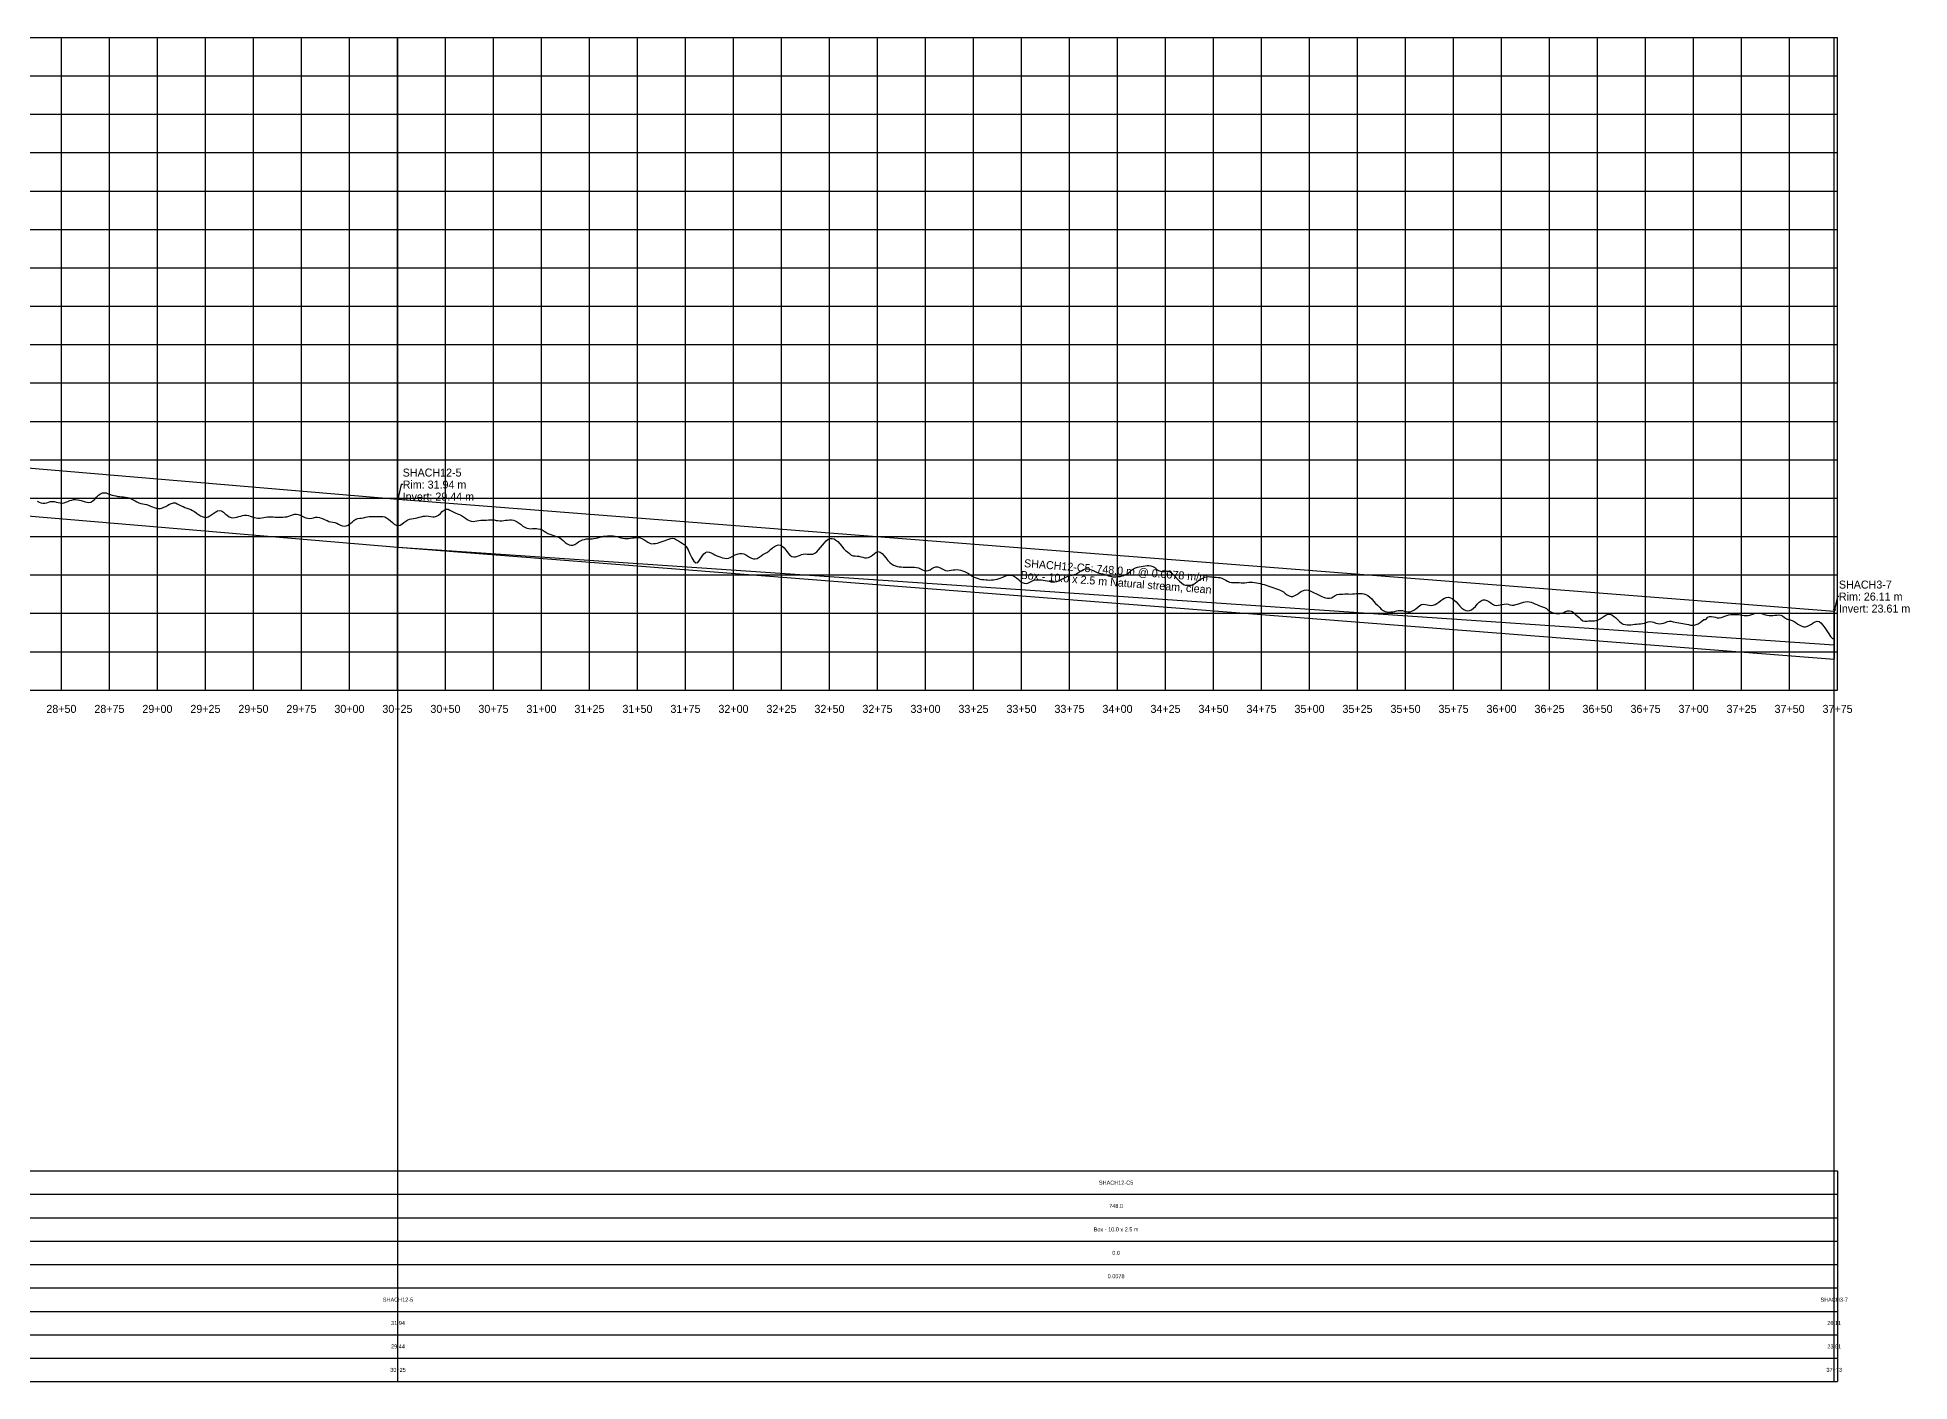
# Model space of a CAD drawing. Extents: x -64 to 3812, y -140 to 571.
# Drawn here: x 2838 to 3812, y -140 to 560 of the extents above; entities that cross this region are included whole.
import ezdxf
from ezdxf.enums import TextEntityAlignment as Align

# ---------------------------------------------------------------- set-up
doc = ezdxf.new("R2010")
doc.units = 0
for name, color, linetype in [('Annotation', 7, 'Continuous'), ('Annotation_Table', 254, 'Continuous'), ('Crown', 7, 'Continuous'), ('Grid', 254, 'Continuous'), ('Grid_Text', 7, 'Continuous'), ('Ground_Elevation', 3, 'Continuous'), ('Hydraulic_Grade', 5, 'Continuous'), ('Invert', 7, 'Continuous'), ('Structure', 7, 'Continuous')]:
    doc.layers.add(name, color=color, linetype=linetype)

msp = doc.modelspace()

# ---------------------------------------------------------------- linework, layer by layer
at = {"layer": 'Annotation', "color": 0}
for points in [[(3027.73, 327.06), (3026.99, 327.06), (3025.29, 319.44)], [(3775.68, 268.72), (3774.94, 268.72), (3773.24, 261.1)]]:
    msp.add_lwpolyline(points, dxfattribs=at)
for points in [[(3025.29, 319.44), (3025.09, 320.42), (3025.88, 320.24)], [(3773.24, 261.1), (3773.04, 262.08), (3773.83, 261.9)]]:
    msp.add_lwpolyline(points, close=True, dxfattribs=at)
at = {"layer": 'Annotation_Table', "color": 254}
for points in [[(3025.29, -140.21), (3025.29, 560)], [(3773.24, -140.21), (3773.24, 560)], [(-25, -30.48), (3774.95, -30.48)], [(3774.95, -30.48), (3774.95, -140.21)], [(-25, -42.67), (3774.95, -42.67)], [(-25, -54.86), (3774.95, -54.86)], [(-25, -67.06), (3774.95, -67.06)], [(-25, -79.25), (3774.95, -79.25)], [(-25, -91.44), (3774.95, -91.44)], [(-25, -103.63), (3774.95, -103.63)], [(-25, -115.82), (3774.95, -115.82)], [(-25, -128.02), (3774.95, -128.02)], [(-25, -140.21), (3774.95, -140.21)]]:
    msp.add_lwpolyline(points, dxfattribs=at)
at = {"layer": 'Crown', "color": 0}
for points in [[(2524.45, 361.87), (3025.29, 319.44)], [(3025.29, 319.44), (3025.29, 319.44)], [(3025.29, 319.44), (3773.24, 261.1)], [(3773.24, 261.1), (3773.24, 261.1)]]:
    msp.add_lwpolyline(points, dxfattribs=at)
at = {"layer": 'Grid', "color": 254}
for points in [[(-25, 560), (3775, 560)], [(2850, 220), (2850, 560)], [(2875, 220), (2875, 560)], [(2900, 220), (2900, 560)], [(2925, 220), (2925, 560)], [(2950, 220), (2950, 560)], [(2975, 220), (2975, 560)], [(3000, 220), (3000, 560)], [(3025, 220), (3025, 560)], [(3050, 220), (3050, 560)], [(3075, 220), (3075, 560)], [(3100, 220), (3100, 560)], [(3125, 220), (3125, 560)], [(3150, 220), (3150, 560)], [(3175, 220), (3175, 560)], [(3200, 220), (3200, 560)], [(3225, 220), (3225, 560)], [(3250, 220), (3250, 560)], [(3275, 220), (3275, 560)], [(3300, 220), (3300, 560)], [(3325, 220), (3325, 560)], [(3350, 220), (3350, 560)], [(3375, 220), (3375, 560)], [(3400, 220), (3400, 560)], [(3425, 220), (3425, 560)], [(3450, 220), (3450, 560)], [(3475, 220), (3475, 560)], [(3500, 220), (3500, 560)], [(3525, 220), (3525, 560)], [(3550, 220), (3550, 560)], [(3575, 220), (3575, 560)], [(3600, 220), (3600, 560)], [(3625, 220), (3625, 560)], [(3650, 220), (3650, 560)], [(3675, 220), (3675, 560)], [(3700, 220), (3700, 560)], [(3725, 220), (3725, 560)], [(3750, 220), (3750, 560)], [(3775, 220), (3775, 560)], [(-25, 540), (3775, 540)], [(-25, 520), (3775, 520)], [(-25, 500), (3775, 500)], [(-25, 480), (3775, 480)], [(-25, 460), (3775, 460)], [(-25, 440), (3775, 440)], [(-25, 420), (3775, 420)], [(-25, 400), (3775, 400)], [(-25, 380), (3775, 380)], [(-25, 360), (3775, 360)], [(-25, 340), (3775, 340)], [(-25, 320), (3775, 320)], [(-25, 300), (3775, 300)], [(-25, 280), (3775, 280)], [(-25, 260), (3775, 260)], [(-25, 240), (3775, 240)], [(-25, 220), (3775, 220)]]:
    msp.add_lwpolyline(points, dxfattribs=at)
at = {"layer": 'Ground_Elevation', "color": 3}
msp.add_lwpolyline([(2837.36, 318.44), (2838.36, 317.94), (2839.36, 317.55), (2840.36, 317.35), (2841.36, 317.39), (2842.36, 317.62), (2843.36, 317.91), (2844.36, 318.17), (2845.36, 318.25), (2846.36, 318.17), (2847.36, 317.94), (2848.36, 317.67), (2849.36, 317.47), (2850.36, 317.45), (2851.36, 317.58), (2852.36, 317.87), (2853.36, 318.28), (2854.36, 318.7), (2855.36, 319.03), (2856.36, 319.22), (2857.36, 319.25), (2858.36, 319.15), (2859.36, 318.98), (2860.36, 318.77), (2861.36, 318.49), (2862.36, 318.16), (2863.36, 317.87), (2864.36, 317.73), (2865.36, 317.91), (2866.36, 318.52), (2867.36, 319.44), (2868.36, 320.49), (2869.36, 321.48), (2870.36, 322.26), (2871.36, 322.73), (2872.36, 322.85), (2873.36, 322.68), (2874.36, 322.33), (2875.36, 321.95), (2876.36, 321.63), (2877.36, 321.37), (2878.36, 321.14), (2879.36, 320.94), (2880.36, 320.77), (2881.36, 320.67), (2882.36, 320.61), (2883.36, 320.55), (2884.36, 320.39), (2885.36, 320.08), (2886.36, 319.68), (2887.36, 319.2), (2888.36, 318.64), (2889.36, 318.04), (2890.36, 317.52), (2891.36, 317.21), (2892.36, 317.06), (2893.36, 316.93), (2894.36, 316.68), (2895.36, 316.28), (2896.36, 315.86), (2897.36, 315.47), (2898.36, 315.1), (2899.36, 314.8), (2900.36, 314.64), (2901.36, 314.67), (2902.36, 314.86), (2903.36, 315.22), (2904.36, 315.73), (2905.36, 316.31), (2906.36, 316.85), (2907.36, 317.29), (2908.36, 317.55), (2909.36, 317.49), (2910.36, 317.1), (2911.36, 316.57), (2912.36, 316.05), (2913.36, 315.58), (2914.36, 315.13), (2915.36, 314.74), (2916.36, 314.41), (2917.36, 314.06), (2918.36, 313.59), (2919.36, 312.96), (2920.36, 312.22), (2921.36, 311.49), (2922.36, 310.85), (2923.36, 310.35), (2924.36, 310.04), (2925.36, 310), (2926.36, 310.25), (2927.36, 310.77), (2928.36, 311.44), (2929.36, 312.16), (2930.36, 312.86), (2931.36, 313.42), (2932.36, 313.61), (2933.36, 313.35), (2934.36, 312.72), (2935.36, 311.91), (2936.36, 311.05), (2937.36, 310.3), (2938.36, 309.84), (2939.36, 309.71), (2940.36, 309.84), (2941.36, 310.09), (2942.36, 310.38), (2943.36, 310.67), (2944.36, 310.94), (2945.36, 311.12), (2946.36, 311.12), (2947.36, 310.92), (2948.36, 310.59), (2949.36, 310.23), (2950.36, 309.92), (2951.36, 309.67), (2952.36, 309.53), (2953.36, 309.55), (2954.36, 309.71), (2955.36, 309.94), (2956.36, 310.11), (2957.36, 310.22), (2958.36, 310.26), (2959.36, 310.27), (2960.36, 310.24), (2961.36, 310.16), (2962.36, 310.08), (2963.36, 310.05), (2964.36, 310.06), (2965.36, 310.1), (2966.36, 310.18), (2967.36, 310.34), (2968.36, 310.61), (2969.36, 310.96), (2970.36, 311.32), (2971.36, 311.58), (2972.36, 311.62), (2973.36, 311.45), (2974.36, 311.1), (2975.36, 310.63), (2976.36, 310.16), (2977.36, 309.75), (2978.36, 309.51), (2979.36, 309.46), (2980.36, 309.57), (2981.36, 309.79), (2982.36, 310.01), (2983.36, 310.08), (2984.36, 309.93), (2985.36, 309.61), (2986.36, 309.19), (2987.36, 308.73), (2988.36, 308.27), (2989.36, 307.87), (2990.36, 307.6), (2991.36, 307.42), (2992.36, 307.23), (2993.36, 306.89), (2994.36, 306.42), (2995.36, 305.94), (2996.36, 305.57), (2997.36, 305.42), (2998.36, 305.55), (2999.36, 306), (3000.36, 306.74), (3001.36, 307.57), (3002.36, 308.41), (3003.36, 309.06), (3004.36, 309.38), (3005.36, 309.53), (3006.36, 309.64), (3007.36, 309.82), (3008.36, 310.08), (3009.36, 310.3), (3010.36, 310.44), (3011.36, 310.48), (3012.36, 310.45), (3013.36, 310.41), (3014.36, 310.41), (3015.36, 310.44), (3016.36, 310.45), (3017.36, 310.39), (3018.36, 310.18), (3019.36, 309.76), (3020.36, 309.11), (3021.36, 308.23), (3022.36, 307.29), (3023.36, 306.47), (3024.36, 305.93), (3025.36, 305.74), (3026.36, 305.94), (3027.36, 306.51), (3028.36, 307.32), (3029.36, 308.09), (3030.36, 308.66), (3031.36, 309.03), (3032.36, 309.27), (3033.36, 309.45), (3034.36, 309.6), (3035.36, 309.81), (3036.36, 310.06), (3037.36, 310.33), (3038.36, 310.55), (3039.36, 310.69), (3040.36, 310.71), (3041.36, 310.62), (3042.36, 310.43), (3043.36, 310.28), (3044.36, 310.27), (3045.36, 310.53), (3046.36, 311.13), (3047.36, 312.05), (3048.36, 313.03), (3049.36, 313.81), (3050.36, 314.19), (3051.36, 314.17), (3052.36, 313.81), (3053.36, 313.27), (3054.36, 312.7), (3055.36, 312.2), (3056.36, 311.81), (3057.36, 311.46), (3058.36, 310.99), (3059.36, 310.34), (3060.36, 309.55), (3061.36, 308.83), (3062.36, 308.27), (3063.36, 307.95), (3064.36, 307.85), (3065.36, 307.95), (3066.36, 308.18), (3067.36, 308.39), (3068.36, 308.5), (3069.36, 308.52), (3070.36, 308.52), (3071.36, 308.55), (3072.36, 308.64), (3073.36, 308.74), (3074.36, 308.75), (3075.36, 308.63), (3076.36, 308.43), (3077.36, 308.28), (3078.36, 308.22), (3079.36, 308.24), (3080.36, 308.31), (3081.36, 308.46), (3082.36, 308.61), (3083.36, 308.71), (3084.36, 308.7), (3085.36, 308.56), (3086.36, 308.24), (3087.36, 307.68), (3088.36, 306.98), (3089.36, 306.2), (3090.36, 305.46), (3091.36, 304.87), (3092.36, 304.4), (3093.36, 304.13), (3094.36, 304.06), (3095.36, 304.14), (3096.36, 304.23), (3097.36, 304.22), (3098.36, 304.09), (3099.36, 303.84), (3100.36, 303.41), (3101.36, 302.83), (3102.36, 302.2), (3103.36, 301.64), (3104.36, 301.19), (3105.36, 300.84), (3106.36, 300.55), (3107.36, 300.27), (3108.36, 299.92), (3109.36, 299.42), (3110.36, 298.71), (3111.36, 297.85), (3112.36, 296.97), (3113.36, 296.2), (3114.36, 295.69), (3115.36, 295.45), (3116.36, 295.51), (3117.36, 295.87), (3118.36, 296.48), (3119.36, 297.16), (3120.36, 297.77), (3121.36, 298.22), (3122.36, 298.54), (3123.36, 298.74), (3124.36, 298.84), (3125.36, 298.86), (3126.36, 298.85), (3127.36, 298.92), (3128.36, 299.1), (3129.36, 299.37), (3130.36, 299.67), (3131.36, 299.92), (3132.36, 300.11), (3133.36, 300.24), (3134.36, 300.32), (3135.36, 300.35), (3136.36, 300.33), (3137.36, 300.28), (3138.36, 300.17), (3139.36, 299.99), (3140.36, 299.71), (3141.36, 299.39), (3142.36, 299.13), (3143.36, 298.99), (3144.36, 298.99), (3145.36, 299.06), (3146.36, 299.15), (3147.36, 299.26), (3148.36, 299.36), (3149.36, 299.43), (3150.36, 299.41), (3151.36, 299.25), (3152.36, 298.9), (3153.36, 298.37), (3154.36, 297.71), (3155.36, 297.03), (3156.36, 296.52), (3157.36, 296.28), (3158.36, 296.29), (3159.36, 296.41), (3160.36, 296.62), (3161.36, 296.88), (3162.36, 297.21), (3163.36, 297.55), (3164.36, 297.92), (3165.36, 298.32), (3166.36, 298.7), (3167.36, 299.01), (3168.36, 299.2), (3169.36, 299.05), (3170.36, 298.34), (3171.36, 297.69), (3172.36, 297.14), (3173.36, 296.6), (3174.36, 295.9), (3175.36, 294.78), (3176.36, 293.12), (3177.36, 291.03), (3178.36, 288.85), (3179.36, 287.1), (3180.36, 286.27), (3181.36, 286.51), (3182.36, 287.67), (3183.36, 289.26), (3184.36, 290.77), (3185.36, 291.74), (3186.36, 292.08), (3187.36, 291.92), (3188.36, 291.5), (3189.36, 290.99), (3190.36, 290.48), (3191.36, 290.01), (3192.36, 289.61), (3193.36, 289.24), (3194.36, 288.93), (3195.36, 288.7), (3196.36, 288.6), (3197.36, 288.74), (3198.36, 289.11), (3199.36, 289.65), (3200.36, 290.22), (3201.36, 290.69), (3202.36, 291.01), (3203.36, 291.18), (3204.36, 291.18), (3205.36, 290.97), (3206.36, 290.51), (3207.36, 289.89), (3208.36, 289.21), (3209.36, 288.66), (3210.36, 288.34), (3211.36, 288.3), (3212.36, 288.62), (3213.36, 289.21), (3214.36, 289.9), (3215.36, 290.56), (3216.36, 291.12), (3217.36, 291.68), (3218.36, 292.39), (3219.36, 293.22), (3220.36, 294.08), (3221.36, 294.81), (3222.36, 295.34), (3223.36, 295.63), (3224.36, 295.55), (3225.36, 295.01), (3226.36, 294.04), (3227.36, 292.8), (3228.36, 291.47), (3229.36, 290.35), (3230.36, 289.66), (3231.36, 289.41), (3232.36, 289.49), (3233.36, 289.81), (3234.36, 290.2), (3235.36, 290.58), (3236.36, 290.83), (3237.36, 290.91), (3238.36, 290.85), (3239.36, 290.75), (3240.36, 290.73), (3241.36, 290.88), (3242.36, 291.28), (3243.36, 291.97), (3244.36, 292.99), (3245.36, 294.21), (3246.36, 295.49), (3247.36, 296.74), (3248.36, 297.82), (3249.36, 298.58), (3250.36, 298.98), (3251.36, 299.03), (3252.36, 298.76), (3253.36, 298.18), (3254.36, 297.34), (3255.36, 296.28), (3256.36, 295.03), (3257.36, 293.76), (3258.36, 292.69), (3259.36, 291.95), (3260.36, 291.2), (3261.36, 290.36), (3262.36, 289.97), (3263.36, 289.86), (3264.36, 289.82), (3265.36, 289.69), (3266.36, 289.47), (3267.36, 289.19), (3268.36, 288.95), (3269.36, 288.87), (3270.36, 289.05), (3271.36, 289.53), (3272.36, 290.29), (3273.36, 291.17), (3274.36, 291.85), (3275.36, 292.14), (3276.36, 291.86), (3277.36, 291.14), (3278.36, 290.07), (3279.36, 288.82), (3280.36, 287.58), (3281.36, 286.51), (3282.36, 285.72), (3283.36, 285.16), (3284.36, 284.75), (3285.36, 284.43), (3286.36, 284.27), (3287.36, 284.18), (3288.36, 284.09), (3289.36, 284.01), (3290.36, 283.97), (3291.36, 284), (3292.36, 284.06), (3293.36, 284.05), (3294.36, 284), (3295.36, 283.85), (3296.36, 283.61), (3297.36, 283.21), (3298.36, 282.73), (3299.36, 282.32), (3300.36, 282.12), (3301.36, 282.24), (3302.36, 282.67), (3303.36, 283.28), (3304.36, 283.82), (3305.36, 284.13), (3306.36, 284.16), (3307.36, 283.91), (3308.36, 283.38), (3309.36, 282.78), (3310.36, 282.29), (3311.36, 282.13), (3312.36, 282.24), (3313.36, 282.45), (3314.36, 282.61), (3315.36, 282.72), (3316.36, 282.76), (3317.36, 282.69), (3318.36, 282.5), (3319.36, 282.19), (3320.36, 281.81), (3321.36, 281.32), (3322.36, 280.7), (3323.36, 279.99), (3324.36, 279.34), (3325.36, 278.85), (3326.36, 278.46), (3327.36, 278.12), (3328.36, 277.83), (3329.36, 277.64), (3330.36, 277.54), (3331.36, 277.47), (3332.36, 277.38), (3333.36, 277.35), (3334.36, 277.38), (3335.36, 277.48), (3336.36, 277.61), (3337.36, 277.78), (3338.36, 278.06), (3339.36, 278.42), (3340.36, 278.87), (3341.36, 279.36), (3342.36, 279.73), (3343.36, 279.9), (3344.36, 279.88), (3345.36, 279.68), (3346.36, 279.2), (3347.36, 278.51), (3348.36, 277.66), (3349.36, 276.79), (3350.36, 276.06), (3351.36, 275.63), (3352.36, 275.51), (3353.36, 275.71), (3354.36, 276.22), (3355.36, 276.8), (3356.36, 277.26), (3357.36, 277.48), (3358.36, 277.52), (3359.36, 277.47), (3360.36, 277.41), (3361.36, 277.27), (3362.36, 277.09), (3363.36, 276.9), (3364.36, 276.67), (3365.36, 276.47), (3366.36, 276.35), (3367.36, 276.35), (3368.36, 276.55), (3369.36, 276.9), (3370.36, 277.39), (3371.36, 277.94), (3372.36, 278.48), (3373.36, 278.93), (3374.36, 279.33), (3375.36, 279.64), (3376.36, 279.9), (3377.36, 280.14), (3378.36, 280.46), (3379.36, 281.01), (3380.36, 281.7), (3381.36, 282.38), (3382.36, 282.9), (3383.36, 283.17), (3384.36, 283.17), (3385.36, 282.98), (3386.36, 282.68), (3387.36, 282.24), (3388.36, 281.7), (3389.36, 281.22), (3390.36, 280.93), (3391.36, 280.78), (3392.36, 280.6), (3393.36, 280.3), (3394.36, 279.93), (3395.36, 279.54), (3396.36, 279.28), (3397.36, 279.08), (3398.36, 278.97), (3399.36, 279), (3400.36, 279.1), (3401.36, 279.25), (3402.36, 279.48), (3403.36, 279.78), (3404.36, 280.22), (3405.36, 280.8), (3406.36, 281.58), (3407.36, 282.44), (3408.36, 283.2), (3409.36, 283.73), (3410.36, 284.07), (3411.36, 284.26), (3412.36, 284.37), (3413.36, 284.49), (3414.36, 284.7), (3415.36, 284.87), (3416.36, 284.92), (3417.36, 284.8), (3418.36, 284.43), (3419.36, 283.83), (3420.36, 283.04), (3421.36, 282.31), (3422.36, 281.89), (3423.36, 281.77), (3424.36, 281.83), (3425.36, 281.93), (3426.36, 281.92), (3427.36, 281.62), (3428.36, 280.93), (3429.36, 279.89), (3430.36, 278.72), (3431.36, 277.65), (3432.36, 276.7), (3433.36, 275.82), (3434.36, 275.07), (3435.36, 274.72), (3436.36, 274.62), (3437.36, 274.62), (3438.36, 274.73), (3439.36, 275.06), (3440.36, 275.69), (3441.36, 276.44), (3442.36, 277.19), (3443.36, 277.82), (3444.36, 278.39), (3445.36, 278.85), (3446.36, 279.08), (3447.36, 279.13), (3448.36, 279.05), (3449.36, 278.94), (3450.36, 278.85), (3451.36, 278.78), (3452.36, 278.7), (3453.36, 278.6), (3454.36, 278.32), (3455.36, 277.86), (3456.36, 277.24), (3457.36, 276.68), (3458.36, 276.28), (3459.36, 276.1), (3460.36, 276.06), (3461.36, 276.05), (3462.36, 276.05), (3463.36, 276.01), (3464.36, 275.94), (3465.36, 275.88), (3466.36, 275.91), (3467.36, 276.02), (3468.36, 276.15), (3469.36, 276.19), (3470.36, 276.15), (3471.36, 276.08), (3472.36, 275.92), (3473.36, 275.72), (3474.36, 275.46), (3475.36, 275.22), (3476.36, 274.98), (3477.36, 274.67), (3478.36, 274.36), (3479.36, 274.03), (3480.36, 273.7), (3481.36, 273.34), (3482.36, 272.96), (3483.36, 272.6), (3484.36, 272.23), (3485.36, 271.76), (3486.36, 271.14), (3487.36, 270.4), (3488.36, 269.65), (3489.36, 269.03), (3490.36, 268.71), (3491.36, 268.83), (3492.36, 269.3), (3493.36, 269.84), (3494.36, 270.47), (3495.36, 271.11), (3496.36, 271.65), (3497.36, 272.04), (3498.36, 272.22), (3499.36, 272.11), (3500.36, 271.74), (3501.36, 271.13), (3502.36, 270.67), (3503.36, 270.3), (3504.36, 269.87), (3505.36, 269.33), (3506.36, 268.79), (3507.36, 268.35), (3508.36, 268.04), (3509.36, 267.83), (3510.36, 267.83), (3511.36, 268.12), (3512.36, 268.66), (3513.36, 269.28), (3514.36, 269.76), (3515.36, 269.98), (3516.36, 270.03), (3517.36, 270), (3518.36, 270.11), (3519.36, 270.15), (3520.36, 270.09), (3521.36, 270.06), (3522.36, 270.09), (3523.36, 270.16), (3524.36, 270.24), (3525.36, 270.3), (3526.36, 270.35), (3527.36, 270.33), (3528.36, 270.2), (3529.36, 269.88), (3530.36, 269.32), (3531.36, 268.48), (3532.36, 267.46), (3533.36, 266.32), (3534.36, 265.19), (3535.36, 264.2), (3536.36, 263.15), (3537.36, 262.18), (3538.36, 261.44), (3539.36, 260.96), (3540.36, 260.74), (3541.36, 260.66), (3542.36, 260.69), (3543.36, 260.84), (3544.36, 261.03), (3545.36, 261.25), (3546.36, 261.42), (3547.36, 261.48), (3548.36, 261.41), (3549.36, 261.18), (3550.36, 260.92), (3551.36, 260.74), (3552.36, 260.76), (3553.36, 261.08), (3554.36, 261.62), (3555.36, 262.39), (3556.36, 263.25), (3557.36, 264.02), (3558.36, 264.55), (3559.36, 264.74), (3560.36, 264.68), (3561.36, 264.44), (3562.36, 264.18), (3563.36, 264.03), (3564.36, 264.17), (3565.36, 264.56), (3566.36, 265.17), (3567.36, 265.89), (3568.36, 266.65), (3569.36, 267.37), (3570.36, 267.94), (3571.36, 268.28), (3572.36, 268.35), (3573.36, 268.15), (3574.36, 267.68), (3575.36, 266.9), (3576.36, 265.91), (3577.36, 264.84), (3578.36, 263.74), (3579.36, 262.76), (3580.36, 261.99), (3581.36, 261.51), (3582.36, 261.37), (3583.36, 261.47), (3584.36, 261.88), (3585.36, 262.6), (3586.36, 263.6), (3587.36, 264.73), (3588.36, 265.76), (3589.36, 266.57), (3590.36, 267.02), (3591.36, 267.06), (3592.36, 266.73), (3593.36, 266.11), (3594.36, 265.4), (3595.36, 264.75), (3596.36, 264.26), (3597.36, 264.08), (3598.36, 264.18), (3599.36, 264.43), (3600.36, 264.67), (3601.36, 264.83), (3602.36, 264.89), (3603.36, 264.76), (3604.36, 264.44), (3605.36, 264.18), (3606.36, 264.31), (3607.36, 264.56), (3608.36, 264.8), (3609.36, 265.09), (3610.36, 265.42), (3611.36, 265.75), (3612.36, 265.99), (3613.36, 266.1), (3614.36, 266.05), (3615.36, 265.82), (3616.36, 265.45), (3617.36, 264.99), (3618.36, 264.53), (3619.36, 264.07), (3620.36, 263.68), (3621.36, 263.35), (3622.36, 263.04), (3623.36, 262.5), (3624.36, 261.71), (3625.36, 260.97), (3626.36, 260.38), (3627.36, 260), (3628.36, 259.89), (3629.36, 259.92), (3630.36, 259.98), (3631.36, 260.16), (3632.36, 260.49), (3633.36, 260.91), (3634.36, 261.26), (3635.36, 261.36), (3636.36, 261.13), (3637.36, 260.52), (3638.36, 259.63), (3639.36, 258.7), (3640.36, 257.82), (3641.36, 256.91), (3642.36, 256.16), (3643.36, 255.87), (3644.36, 255.93), (3645.36, 256.1), (3646.36, 256.14), (3647.36, 256.1), (3648.36, 256.08), (3649.36, 256.26), (3650.36, 256.62), (3651.36, 257.12), (3652.36, 257.75), (3653.36, 258.46), (3654.36, 259.08), (3655.36, 259.49), (3656.36, 259.55), (3657.36, 259.26), (3658.36, 258.6), (3659.36, 257.74), (3660.36, 256.76), (3661.36, 255.82), (3662.36, 254.98), (3663.36, 254.42), (3664.36, 254.1), (3665.36, 254.02), (3666.36, 254.01), (3667.36, 254.04), (3668.36, 254.18), (3669.36, 254.29), (3670.36, 254.43), (3671.36, 254.47), (3672.36, 254.59), (3673.36, 254.75), (3674.36, 254.94), (3675.36, 255.26), (3676.36, 255.58), (3677.36, 255.73), (3678.36, 255.61), (3679.36, 255.34), (3680.36, 254.95), (3681.36, 254.67), (3682.36, 254.49), (3683.36, 254.61), (3684.36, 254.9), (3685.36, 255.3), (3686.36, 255.7), (3687.36, 255.86), (3688.36, 255.84), (3689.36, 255.64), (3690.36, 255.41), (3691.36, 255.19), (3692.36, 255.01), (3693.36, 254.85), (3694.36, 254.69), (3695.36, 254.53), (3696.36, 254.42), (3697.36, 254.22), (3698.36, 253.91), (3699.36, 253.79), (3700.36, 253.85), (3701.36, 254.11), (3702.36, 254.57), (3703.36, 255.19), (3704.36, 255.96), (3705.36, 256.74), (3706.36, 256.74), (3707.36, 257.95), (3708.36, 258.26), (3709.36, 258.33), (3710.36, 258.2), (3711.36, 257.93), (3712.36, 257.69), (3713.36, 257.67), (3714.36, 257.86), (3715.36, 258.19), (3716.36, 258.51), (3717.36, 258.85), (3718.36, 259.13), (3719.36, 259.34), (3720.36, 259.46), (3721.36, 259.44), (3722.36, 259.41), (3723.36, 259.35), (3724.36, 259.24), (3725.36, 259.1), (3726.36, 258.94), (3727.36, 258.84), (3728.36, 258.91), (3729.36, 259.12), (3730.36, 259.41), (3731.36, 259.74), (3732.36, 260.01), (3733.36, 260.15), (3734.36, 260.06), (3735.36, 259.83), (3736.36, 259.54), (3737.36, 259.26), (3738.36, 259.04), (3739.36, 258.9), (3740.36, 258.86), (3741.36, 258.94), (3742.36, 259.01), (3743.36, 259.1), (3744.36, 259.16), (3745.36, 259.12), (3746.36, 258.66), (3747.36, 257.85), (3748.36, 257.21), (3749.36, 256.83), (3750.36, 256.58), (3751.36, 256.32), (3752.36, 255.81), (3753.36, 255.09), (3754.36, 254.38), (3755.36, 253.79), (3756.36, 253.27), (3757.36, 252.97), (3758.36, 252.99), (3759.36, 253.3), (3760.36, 253.77), (3761.36, 254.33), (3762.36, 254.99), (3763.36, 255.65), (3764.36, 255.99), (3765.36, 255.77), (3766.36, 255), (3767.36, 253.84), (3768.36, 252.37), (3769.36, 250.83), (3770.36, 249.31), (3771.36, 248), (3772.36, 246.92), (3773.24, 246.92)], dxfattribs=at)
at = {"layer": 'Hydraulic_Grade', "color": 5}
for points in [[(2524.45, 336.87), (3025.29, 294.44)], [(3025.29, 294.44), (3025.29, 294.44)], [(3025.29, 294.44), (3773.24, 243.54)], [(3773.24, 243.54), (3773.24, 243.54), (3773.24, 243.54)]]:
    msp.add_lwpolyline(points, dxfattribs=at)
at = {"layer": 'Invert', "color": 0}
for points in [[(2524.45, 336.87), (3025.29, 294.44)], [(3025.29, 294.44), (3025.29, 294.44)], [(3025.29, 294.44), (3773.24, 236.1)], [(3773.24, 236.1), (3773.24, 236.1)]]:
    msp.add_lwpolyline(points, dxfattribs=at)
at = {"layer": 'Structure', "color": 0}
for points in [[(3025.29, 319.44), (3025.29, 294.44)], [(3025.29, 319.44), (3025.29, 294.44)], [(3773.24, 261.1), (3773.24, 236.1)], [(3773.24, 261.1), (3773.24, 236.1)]]:
    msp.add_lwpolyline(points, dxfattribs=at)

# ---------------------------------------------------------------- texts
at = {"layer": 'Annotation', "color": 0}
for s, height, p in [('SHACH12-5', 4.167, (3027.73, 333.31)), ('Rim: 31.94 m', 4.1667, (3027.73, 327.06)), ('Invert: 29.44 m', 4.1667, (3027.73, 320.81)), ('SHACH3-7', 4.167, (3775.68, 274.97)), ('Rim: 26.11 m', 4.1667, (3775.68, 268.72)), ('Invert: 23.61 m', 4.1667, (3775.68, 262.47))]:
    msp.add_text(s, height=height, dxfattribs=at).set_placement(p, align=Align.MIDDLE_LEFT)
for s, p in [('SHACH12-C5: 748.0 m @ 0.0078 m/m', (3399.27, 282.41)), ('Box - 10.0 x 2.5 m Natural stream, clean', (3399.27, 276.16))]:
    msp.add_text(s, height=4.1667, rotation=355.54, dxfattribs=at).set_placement(p, align=Align.MIDDLE_CENTER)
at = {"layer": 'Annotation_Table', "color": 0}
for s, height, p in [('SHACH12-C5', 2.083, (3399.27, -36.58)), ('748.0', 2.083, (3399.27, -48.77)), ('Box - 10.0 x 2.5 m', 2.0833, (3399.27, -60.96)), ('0.0', 2.083, (3399.27, -73.15)), ('0.0078', 2.083, (3399.27, -85.34)), ('SHACH12-5', 2.083, (3025.29, -97.54)), ('SHACH3-7', 2.083, (3773.24, -97.54)), ('31.94', 2.083, (3025.29, -109.73)), ('26.11', 2.083, (3773.24, -109.73)), ('29.44', 2.083, (3025.29, -121.92)), ('23.61', 2.083, (3773.24, -121.92)), ('30+25', 2.083, (3025.29, -134.11)), ('37+73', 2.083, (3773.24, -134.11))]:
    msp.add_text(s, height=height, dxfattribs=at).set_placement(p, align=Align.MIDDLE_CENTER)
at = {"layer": 'Grid_Text', "color": 0}
for s, p in [('28+50', (2850, 212.3)), ('28+75', (2875, 212.3)), ('29+00', (2900, 212.3)), ('29+25', (2925, 212.3)), ('29+50', (2950, 212.3)), ('29+75', (2975, 212.3)), ('30+00', (3000, 212.3)), ('30+25', (3025, 212.3)), ('30+50', (3050, 212.3)), ('30+75', (3075, 212.3)), ('31+00', (3100, 212.3)), ('31+25', (3125, 212.3)), ('31+50', (3150, 212.3)), ('31+75', (3175, 212.3)), ('32+00', (3200, 212.3)), ('32+25', (3225, 212.3)), ('32+50', (3250, 212.3)), ('32+75', (3275, 212.3)), ('33+00', (3300, 212.3)), ('33+25', (3325, 212.3)), ('33+50', (3350, 212.3)), ('33+75', (3375, 212.3)), ('34+00', (3400, 212.3)), ('34+25', (3425, 212.3)), ('34+50', (3450, 212.3)), ('34+75', (3475, 212.3)), ('35+00', (3500, 212.3)), ('35+25', (3525, 212.3)), ('35+50', (3550, 212.3)), ('35+75', (3575, 212.3)), ('36+00', (3600, 212.3)), ('36+25', (3625, 212.3)), ('36+50', (3650, 212.3)), ('36+75', (3675, 212.3)), ('37+00', (3700, 212.3)), ('37+25', (3725, 212.3)), ('37+50', (3750, 212.3)), ('37+75', (3775, 212.3))]:
    msp.add_text(s, height=4.167, dxfattribs=at).set_placement(p, align=Align.TOP_CENTER)

doc.saveas('drawing.dxf')
